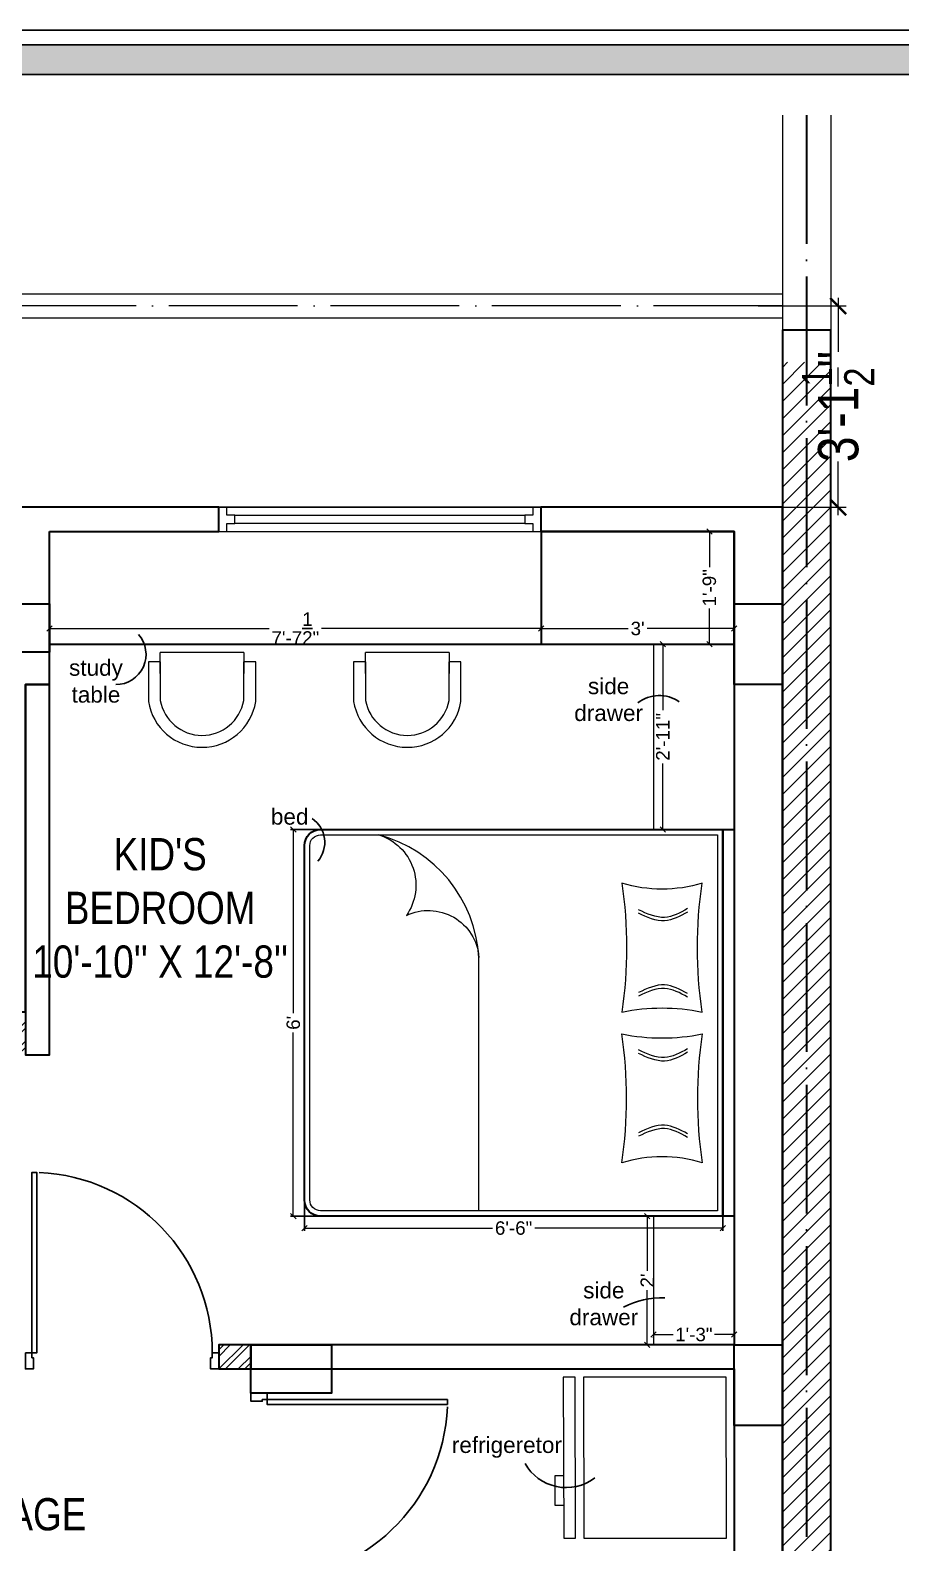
# Model space of a CAD drawing. Header units: millimetres. Extents: x 56222 to 3066687, y -650199 to -121287.
# Drawn here: x 155700.1 to 155862.3, y -179016.7 to -178735 of the extents above; entities that cross this region are included whole.
import ezdxf

# ---------------------------------------------------------------- set-up
doc = ezdxf.new("R2010")
doc.units = ezdxf.units.MM
doc.header["$MEASUREMENT"] = 0
doc.header["$PDMODE"] = 35
doc.linetypes.add('ACAD_ISO04W100', pattern=[30, 24, -3, 0, -3])
doc.layers.get('Defpoints').update_dxf_attribs({"color": 220})
doc.layers.add('AR DOOR', color=40, linetype='Continuous')
doc.layers.add('AR ELE-5', color=134, linetype='Continuous')
for name, color, linetype, lineweight in [('COLUMN', 1, 'Continuous', 30), ('dim05', 1, 'Continuous', 13), ('FIRST FLOOR', 7, 'Continuous', 9), ('FIRST FLOOR ( DIM )', 250, 'Continuous', 9), ('FIRST FLOOR ( DW_RAIL )', 7, 'Continuous', 9), ('FIRST FLOOR ( TEXT )', 7, 'Continuous', 9), ('FIRST FLOOR_( PLine )_', 251, 'Continuous', 30), ('FURNITURE', 32, 'Continuous', 9), ('GROUND FLOOR', 7, 'Continuous', 9), ('GROUND FLOOR  ( HATCH )', 251, 'Continuous', 9), ('GROUND FLOOR  ( PLINE )', 251, 'Continuous', 30), ('Labelling', 1, 'Continuous', 25), ('NAME PLATE', 7, 'Continuous', 25), ('wall', 7, 'Continuous', 30), ('X_PLOT', 1, 'Continuous', 9)]:
    doc.layers.add(name, color=color, linetype=linetype, lineweight=lineweight)
doc.styles.add('Arial', font='arial.ttf')
doc.styles.add('Cn_BT_7½', font='swissc.ttf', dxfattribs={"height": 7.5})
doc.styles.add('KATHA', font='swissc.ttf')
doc.styles.get("Standard").update_dxf_attribs({"font": 'arial.ttf', "height": 6})
doc.styles.add('style4', font='ARIALN.TTF')
doc.dimstyles.new('Cn_BT_7½', dxfattribs={"dimtxt": 9, "dimasz": 3, "dimexe": 1.5, "dimexo": 0, "dimgap": 0.09, "dimtad": 0, "dimdec": 3, "dimzin": 3, "dimdsep": 46, "dimlunit": 4, "dimtxsty": 'Cn_BT_7½', "dimblk": 'ARCHTICK', "dimcen": 0.09, "dimdle": 1.5, "dimclrd": 251, "dimclre": 251, "dimclrt": 14, "dimadec": 0, "dimazin": 0, "dimtfac": 0.75, "dimtdec": 3, "dimtofl": 0, "dimtmove": 0, "dimatfit": 3, "dimfxl": 0, "dimtolj": 1, "dimtzin": 0, "dimlwd": 15, "dimlwe": 15, "dimarcsym": 0})
doc.dimstyles.new('ISO-25', dxfattribs={"dimtxt": 2.5, "dimasz": 1, "dimexe": 0.5, "dimexo": 1, "dimtad": 0, "dimdec": 1, "dimlunit": 4, "dimtxsty": 'Standard', "dimblk": 'OBLIQUE', "dimcen": 2.5, "dimclrd": 1, "dimclre": 1, "dimclrt": 5, "dimadec": 0, "dimazin": 0, "dimtfac": 1, "dimtdec": 1, "dimtmove": 0, "dimatfit": 3, "dimfxl": 1, "dimlwd": -1, "dimarcsym": 0})

# ---------------------------------------------------------------- blocks, each defined once
blk = doc.blocks.new('_ArchTick')
at = {"color": 0, "linetype": 'ByBlock', "const_width": 0.15}
blk.add_lwpolyline([(-0.5, -0.5), (0.5, 0.5)], dxfattribs=at)
blk = doc.blocks.new('*D302')
at = {"layer": 'Defpoints', "color": 0, "transparency": 16777216}
for p in [(155835.72, -178786.35), (155840.22, -178823.85), (155850.61, -178823.85)]:
    blk.add_point(p, dxfattribs=at)
at = {"layer": 'FIRST FLOOR ( DIM )', "color": 251, "lineweight": 15, "transparency": 16777216}
for p, q in [((155835.72, -178786.35), (155852.11, -178786.35)), ((155850.61, -178784.85), (155850.61, -178794.87)), ((155850.61, -178825.35), (155850.61, -178815.32)), ((155840.22, -178823.85), (155852.11, -178823.85))]:
    blk.add_line(p, q, dxfattribs=at)
at = {"layer": 'FIRST FLOOR ( DIM )', "color": 251, "lineweight": 15, "transparency": 16777216, "xscale": 3, "yscale": 3, "zscale": 3}
for p, rotation in [((155850.61, -178786.35), 90), ((155850.61, -178823.85), 270)]:
    blk.add_blockref('_ArchTick', p, dxfattribs=dict(at, rotation=rotation))
at = {"layer": 'FIRST FLOOR ( DIM )', "color": 14, "transparency": 16777216, "insert": (155850.61, -178805.1), "char_height": 7.5, "attachment_point": 5, "rotation": 90, "style": 'Cn_BT_7½'}
blk.add_mtext('\\A1;3\'-1{\\H0.75x;\\S1/2;}"', dxfattribs=at)
blk = doc.blocks.new('*U256')
for points in [[(-1160, 0), (-1120, 0), (-1120, 30), (-1110, 30), (-1110, 100), (-1160, 100)], [(40, 0), (0, 0), (0, 30), (-10, 30), (-10, 100), (40, 100)], [(0, 0), (0, -1120), (-30, -1120), (-30, 0)]]:
    blk.add_lwpolyline(points, close=True)
at = {"layer": 'AR ELE-5', "linetype": 'ByBlock', "ltscale": 15}
blk.add_arc((1.6, 0.7), 1121.6, 180.03474, 267.62699, dxfattribs=at)
blk = doc.blocks.new('LAYOUT FILE')
at = {"layer": 'NAME PLATE', "true_color": 0xd39e00}
h = blk.add_hatch(color=42, dxfattribs=at)
h.paths.add_polyline_path([(3346889.83, -513806.18), (3346889.83, -514260.7), (3347535.56, -514260.7), (3347535.56, -513806.18)])
h.paths.add_polyline_path([(3346894.36, -513810.71), (3347531.03, -513810.71), (3347531.03, -514256.17), (3346894.36, -514256.17)], flags=16)
at = {"layer": 'NAME PLATE', "color": 42, "true_color": 0xd39e00}
for points in [[(3346887.56, -513803.91), (3347537.83, -513803.91), (3347537.83, -514262.96), (3346887.56, -514262.96)], [(3346889.83, -513806.18), (3347535.56, -513806.18), (3347535.56, -514260.7), (3346889.83, -514260.7)], [(3346894.36, -513810.71), (3347531.03, -513810.71), (3347531.03, -514256.17), (3346894.36, -514256.17)]]:
    blk.add_lwpolyline(points, close=True, dxfattribs=at)
blk = doc.blocks.new('_Oblique')
at = {"layer": 'wall', "color": 0, "lineweight": -2}
blk.add_line((-0.5, -0.5), (0.5, 0.5), dxfattribs=at)
blk = doc.blocks.new('*D311')
at = {"layer": 'Defpoints', "color": 0, "transparency": 16777216}
for p in [(155795.28, -178846.44), (155703.72, -178849.35), (155795.28, -178848.47)]:
    blk.add_point(p, dxfattribs=at)
at = {"layer": 'dim05', "color": 1, "linetype": 'Continuous', "lineweight": -2, "transparency": 16777216}
for p, q in [((155703.72, -178848.35), (155703.72, -178845.94)), ((155795.28, -178847.47), (155795.28, -178845.94))]:
    blk.add_line(p, q, dxfattribs=at)
at = {"layer": 'dim05', "color": 1, "linetype": 'Continuous', "transparency": 16777216}
for p, q in [((155703.72, -178846.44), (155744.65, -178846.44)), ((155795.28, -178846.44), (155754.35, -178846.44))]:
    blk.add_line(p, q, dxfattribs=at)
at = {"layer": 'dim05', "color": 1, "transparency": 16777216, "rotation": 180}
blk.add_blockref('_Oblique', (155703.72, -178846.44), dxfattribs=at)
at = {"layer": 'dim05', "color": 1, "transparency": 16777216}
blk.add_blockref('_Oblique', (155795.28, -178846.44), dxfattribs=at)
at = {"layer": 'dim05', "color": 5, "lineweight": 25, "transparency": 16777216, "insert": (155749.5, -178846.44), "char_height": 2.5, "attachment_point": 5, "style": 'Arial'}
blk.add_mtext('7\'-7{\\H1x;\\S1/2;}"', dxfattribs=at)
blk = doc.blocks.new('*D312')
at = {"layer": 'Defpoints', "color": 0, "transparency": 16777216}
for p in [(155826.62, -178828.35), (155827.66, -178828.35), (155826.42, -178849.35)]:
    blk.add_point(p, dxfattribs=at)
at = {"layer": 'dim05', "color": 1, "linetype": 'Continuous', "lineweight": -2, "transparency": 16777216}
for p, q in [((155826.66, -178828.35), (155826.12, -178828.35)), ((155827.42, -178849.35), (155827.12, -178849.35))]:
    blk.add_line(p, q, dxfattribs=at)
at = {"layer": 'dim05', "color": 1, "linetype": 'Continuous', "transparency": 16777216}
for p, q in [((155826.62, -178828.35), (155826.62, -178835.02)), ((155826.62, -178849.35), (155826.62, -178842.68))]:
    blk.add_line(p, q, dxfattribs=at)
at = {"layer": 'dim05', "color": 1, "transparency": 16777216}
for p, rotation in [((155826.62, -178828.35), 90), ((155826.62, -178849.35), 270)]:
    blk.add_blockref('_Oblique', p, dxfattribs=dict(at, rotation=rotation))
at = {"layer": 'dim05', "color": 5, "lineweight": 25, "transparency": 16777216, "insert": (155826.62, -178838.85), "char_height": 2.5, "attachment_point": 5, "rotation": 90, "style": 'Arial'}
blk.add_mtext('1\'-9"', dxfattribs=at)
blk = doc.blocks.new('*D313')
at = {"layer": 'Defpoints', "color": 0, "transparency": 16777216}
for p in [(155816.22, -178849.35), (155816.22, -178883.87), (155817.94, -178883.87)]:
    blk.add_point(p, dxfattribs=at)
at = {"layer": 'dim05', "color": 1, "linetype": 'Continuous', "lineweight": -2, "transparency": 16777216}
for p, q in [((155817.22, -178849.35), (155818.44, -178849.35)), ((155817.22, -178883.87), (155818.44, -178883.87))]:
    blk.add_line(p, q, dxfattribs=at)
at = {"layer": 'dim05', "color": 1, "linetype": 'Continuous', "transparency": 16777216}
for p, q in [((155817.94, -178849.35), (155817.94, -178861.67)), ((155817.94, -178883.87), (155817.94, -178871.55))]:
    blk.add_line(p, q, dxfattribs=at)
at = {"layer": 'dim05', "color": 1, "transparency": 16777216}
for p, rotation in [((155817.94, -178849.35), 90), ((155817.94, -178883.87), 270)]:
    blk.add_blockref('_Oblique', p, dxfattribs=dict(at, rotation=rotation))
at = {"layer": 'dim05', "color": 5, "lineweight": 25, "transparency": 16777216, "insert": (155817.94, -178866.61), "char_height": 2.5, "attachment_point": 5, "rotation": 90, "style": 'Arial'}
blk.add_mtext('2\'-11"', dxfattribs=at)
blk = doc.blocks.new('*D314')
at = {"layer": 'Defpoints', "color": 0, "transparency": 16777216}
for p in [(155816.22, -178955.87), (155815.05, -178979.85), (155816.22, -178979.85)]:
    blk.add_point(p, dxfattribs=at)
at = {"layer": 'dim05', "color": 1, "linetype": 'Continuous', "lineweight": -2, "transparency": 16777216}
for p, q in [((155815.22, -178955.87), (155814.55, -178955.87)), ((155815.22, -178979.85), (155814.55, -178979.85))]:
    blk.add_line(p, q, dxfattribs=at)
at = {"layer": 'dim05', "color": 1, "linetype": 'Continuous', "transparency": 16777216}
for p, q in [((155815.05, -178955.87), (155815.05, -178966.06)), ((155815.05, -178979.85), (155815.05, -178969.66))]:
    blk.add_line(p, q, dxfattribs=at)
at = {"layer": 'dim05', "color": 1, "transparency": 16777216}
for p, rotation in [((155815.05, -178955.87), 90), ((155815.05, -178979.85), 270)]:
    blk.add_blockref('_Oblique', p, dxfattribs=dict(at, rotation=rotation))
at = {"layer": 'dim05', "color": 5, "lineweight": 25, "transparency": 16777216, "insert": (155815.05, -178967.86), "char_height": 2.5, "attachment_point": 5, "rotation": 90, "style": 'Arial'}
blk.add_mtext("2'", dxfattribs=at)
blk = doc.blocks.new('*D315')
at = {"layer": 'Defpoints', "color": 0, "transparency": 16777216}
for p in [(155816.22, -178977.52), (155831.22, -178977.82), (155831.22, -178977.94)]:
    blk.add_point(p, dxfattribs=at)
at = {"layer": 'dim05', "color": 1, "linetype": 'Continuous', "transparency": 16777216}
for p, q in [((155816.22, -178977.94), (155819.89, -178977.94)), ((155831.22, -178977.94), (155827.55, -178977.94))]:
    blk.add_line(p, q, dxfattribs=at)
at = {"layer": 'dim05', "color": 1, "linetype": 'Continuous', "lineweight": -2, "transparency": 16777216}
for p, q in [((155816.22, -178978.52), (155816.22, -178978.44)), ((155831.22, -178978.82), (155831.22, -178978.44))]:
    blk.add_line(p, q, dxfattribs=at)
at = {"layer": 'dim05', "color": 1, "transparency": 16777216, "rotation": 180}
blk.add_blockref('_Oblique', (155816.22, -178977.94), dxfattribs=at)
at = {"layer": 'dim05', "color": 1, "transparency": 16777216}
blk.add_blockref('_Oblique', (155831.22, -178977.94), dxfattribs=at)
at = {"layer": 'dim05', "color": 5, "lineweight": 25, "transparency": 16777216, "insert": (155823.72, -178977.94), "char_height": 2.5, "attachment_point": 5, "style": 'Arial'}
blk.add_mtext('1\'-3"', dxfattribs=at)
blk = doc.blocks.new('*D316')
at = {"layer": 'Defpoints', "color": 0, "transparency": 16777216}
for p in [(155751.19, -178950.93), (155829.12, -178953), (155829.12, -178958.11)]:
    blk.add_point(p, dxfattribs=at)
at = {"layer": 'dim05', "color": 1, "linetype": 'Continuous', "lineweight": -2, "transparency": 16777216}
for p, q in [((155751.19, -178951.93), (155751.19, -178958.61)), ((155829.12, -178954), (155829.12, -178958.61))]:
    blk.add_line(p, q, dxfattribs=at)
at = {"layer": 'dim05', "color": 1, "linetype": 'Continuous', "transparency": 16777216}
for p, q in [((155751.19, -178958.11), (155786.2, -178958.11)), ((155829.12, -178958.11), (155794.11, -178958.11))]:
    blk.add_line(p, q, dxfattribs=at)
at = {"layer": 'dim05', "color": 1, "transparency": 16777216, "rotation": 180}
blk.add_blockref('_Oblique', (155751.19, -178958.11), dxfattribs=at)
at = {"layer": 'dim05', "color": 1, "transparency": 16777216}
blk.add_blockref('_Oblique', (155829.12, -178958.11), dxfattribs=at)
at = {"layer": 'dim05', "color": 5, "lineweight": 25, "transparency": 16777216, "insert": (155790.15, -178958.11), "char_height": 2.5, "attachment_point": 5, "style": 'Arial'}
blk.add_mtext('6\'-6"', dxfattribs=at)
blk = doc.blocks.new('*D317')
at = {"layer": 'Defpoints', "color": 0, "transparency": 16777216}
for p in [(155749.12, -178883.87), (155755.32, -178883.87), (155755.32, -178955.87)]:
    blk.add_point(p, dxfattribs=at)
at = {"layer": 'dim05', "color": 1, "linetype": 'Continuous', "lineweight": -2, "transparency": 16777216}
for p, q in [((155754.32, -178883.87), (155748.62, -178883.87)), ((155754.32, -178955.87), (155748.62, -178955.87))]:
    blk.add_line(p, q, dxfattribs=at)
at = {"layer": 'dim05', "color": 1, "linetype": 'Continuous', "transparency": 16777216}
for p, q in [((155749.12, -178883.87), (155749.12, -178918.09)), ((155749.12, -178955.87), (155749.12, -178921.65))]:
    blk.add_line(p, q, dxfattribs=at)
at = {"layer": 'dim05', "color": 1, "transparency": 16777216}
for p, rotation in [((155749.12, -178883.87), 90), ((155749.12, -178955.87), 270)]:
    blk.add_blockref('_Oblique', p, dxfattribs=dict(at, rotation=rotation))
at = {"layer": 'dim05', "color": 5, "lineweight": 25, "transparency": 16777216, "insert": (155749.12, -178919.87), "char_height": 2.5, "attachment_point": 5, "rotation": 90, "style": 'Arial'}
blk.add_mtext("6'", dxfattribs=at)
blk = doc.blocks.new('*D347')
at = {"layer": 'Defpoints', "color": 0, "transparency": 16777216}
for p in [(155831.22, -178841.83), (155831.22, -178846.44), (155795.28, -178849.35)]:
    blk.add_point(p, dxfattribs=at)
at = {"layer": 'dim05', "color": 1, "linetype": 'Continuous', "lineweight": -2, "transparency": 16777216}
for p, q in [((155831.22, -178842.83), (155831.22, -178846.94)), ((155795.28, -178848.35), (155795.28, -178845.94))]:
    blk.add_line(p, q, dxfattribs=at)
at = {"layer": 'dim05', "color": 1, "linetype": 'Continuous', "transparency": 16777216}
for p, q in [((155795.28, -178846.44), (155811.47, -178846.44)), ((155831.22, -178846.44), (155815.02, -178846.44))]:
    blk.add_line(p, q, dxfattribs=at)
at = {"layer": 'dim05', "color": 1, "transparency": 16777216, "rotation": 180}
blk.add_blockref('_Oblique', (155795.28, -178846.44), dxfattribs=at)
at = {"layer": 'dim05', "color": 1, "transparency": 16777216}
blk.add_blockref('_Oblique', (155831.22, -178846.44), dxfattribs=at)
at = {"layer": 'dim05', "color": 5, "lineweight": 25, "transparency": 16777216, "insert": (155813.25, -178846.44), "char_height": 2.5, "attachment_point": 5, "style": 'Arial'}
blk.add_mtext("3'", dxfattribs=at)

msp = doc.modelspace()

# ---------------------------------------------------------------- hatches: boundary and pattern name
at = {"layer": 'GROUND FLOOR  ( HATCH )'}
h = msp.add_hatch(dxfattribs=at)
h.set_pattern_fill('ANSI31', color=6, scale=18, style=0)
h.set_pattern_definition([(45, (39308.5322, -16521.1726), (-1.590990258, 1.590990258), [])])
h.paths.add_polyline_path([(155849.2181, -178796.847), (155840.2181, -178796.847), (155840.2181, -179140.347), (155849.2181, -179140.347)])
at = {"layer": 'GROUND FLOOR  ( PLINE )', "lineweight": 5}
h = msp.add_hatch(dxfattribs=at)
h.set_pattern_fill('ANSI32', color=3, scale=6.783779)
h.set_pattern_definition([(45, (2469.8037, -8746.2638), (-1.79882093, 1.79882093), []), (45, (2471.003, -8746.2638), (-1.79882093, 1.79882093), [])])
h.paths.add_polyline_path([(155582.2181, -178903.347), (155566.7181, -178903.347), (155566.7181, -178907.847), (155582.2181, -178907.847)])
h.paths.add_polyline_path([(155699.2181, -178925.847), (155694.7181, -178925.847), (155694.7181, -178917.847), (155699.2181, -178917.847)])
h.paths.add_polyline_path([(155735.2181, -178984.347), (155741.2181, -178984.347), (155741.2181, -178979.847), (155735.2181, -178979.847)])
h.paths.add_polyline_path([(155598.7181, -179020.347), (155603.2181, -179020.347), (155603.2181, -179026.347), (155598.7181, -179026.347)])

# ---------------------------------------------------------------- linework, layer by layer
at = {"layer": 'COLUMN'}
for points in [[(155694.7181, -178841.847), (155703.7181, -178841.847), (155703.7181, -178850.847), (155694.7181, -178850.847)], [(155831.2181, -178841.847), (155840.2181, -178841.847), (155840.2181, -178856.847), (155831.2181, -178856.847)], [(155756.2181, -178979.847), (155756.2181, -178988.847), (155741.2181, -178988.847), (155741.2181, -178979.847)], [(155831.2181, -178979.847), (155840.2181, -178979.847), (155840.2181, -178994.847), (155831.2181, -178994.847)]]:
    msp.add_lwpolyline(points, close=True, dxfattribs=at)
at = {"layer": 'FIRST FLOOR'}
for p, q in [((155439.7181, -178823.847), (155840.2181, -178823.847)), ((155735.2181, -178828.347), (155735.2181, -178823.847)), ((155795.2181, -178828.347), (155795.2181, -178823.847)), ((155840.2181, -178823.847), (155840.2181, -179134.347)), ((155703.7181, -178828.347), (155831.2181, -178828.347)), ((155703.7181, -178856.847), (155703.7181, -178828.347)), ((155831.2181, -178828.347), (155831.2181, -178979.847)), ((155735.2181, -178979.847), (155735.2181, -178984.347)), ((155735.2181, -178979.847), (155831.2181, -178979.847)), ((155735.2181, -178984.347), (155831.2181, -178984.347)), ((155831.2181, -178984.347), (155831.2181, -179111.847))]:
    msp.add_line(p, q, dxfattribs=at)
at = {"layer": 'FIRST FLOOR ( DW_RAIL )'}
for points in [[(155435.2181, -178823.847), (155840.2181, -178823.847), (155840.2182, -179134.347), (155831.2181, -179134.347), (155811.4135, -179134.347), (155771.0763, -179134.347), (155745.7181, -179134.347), (155603.2181, -179134.347), (155603.2181, -179180.847), (155435.2181, -179180.847)], [(155795.2181, -178823.847), (155793.7181, -178823.847), (155793.7181, -178825.347), (155792.2181, -178825.347), (155792.2181, -178826.847), (155738.2181, -178826.847), (155738.2181, -178825.347), (155736.7181, -178825.347), (155736.7181, -178823.847), (155735.2181, -178823.847), (155735.2181, -178828.347), (155736.7181, -178828.347), (155736.7181, -178826.847), (155738.2181, -178826.847), (155738.2181, -178825.347), (155792.2181, -178825.347), (155792.2181, -178826.847), (155793.7181, -178826.847), (155793.7181, -178828.347), (155795.2181, -178828.347), (155795.2181, -178823.847), (155735.2181, -178823.847), (155735.2181, -178828.347), (155795.2181, -178828.347)]]:
    msp.add_lwpolyline(points, close=True, dxfattribs=at)
at = {"layer": 'FIRST FLOOR_( PLine )_'}
for points in [[(155703.7181, -178828.347), (155735.2181, -178828.347), (155735.2181, -178823.847), (155627.2181, -178823.847), (155627.2181, -178828.347), (155694.7181, -178828.347), (155694.7181, -178917.847), (155699.2181, -178917.847), (155699.2181, -178856.847), (155703.7181, -178856.847)], [(155840.2181, -178823.847), (155795.2181, -178823.847), (155795.2181, -178828.347), (155831.2181, -178828.347), (155831.2181, -178979.847), (155741.2181, -178979.847), (155741.2181, -178984.347), (155831.2181, -178984.347), (155831.2181, -179111.847), (155805.7181, -179111.847), (155805.7181, -179116.347), (155831.2181, -179116.347), (155831.2181, -179134.347), (155840.2181, -179134.347)]]:
    msp.add_lwpolyline(points, close=True, dxfattribs=at)
at = {"layer": 'FURNITURE', "lineweight": 30}
msp.add_line((155703.7181, -178849.347), (155831.2181, -178849.347), dxfattribs=at)
at = {"layer": 'FURNITURE'}
for p, q in [((155724.3347, -178854.8366, -0.0355), (155724.3347, -178850.929, -0.0355)), ((155739.8855, -178850.929, -0.0355), (155724.3347, -178850.929, -0.0355)), ((155739.8855, -178850.929, -0.0355), (155739.8855, -178854.8366, -0.0355)), ((155762.5677, -178854.8366, -0.0355), (155762.5677, -178850.929, -0.0355)), ((155778.1186, -178850.929, -0.0355), (155762.5677, -178850.929, -0.0355)), ((155778.1186, -178850.929, -0.0355), (155778.1186, -178854.8366, -0.0355)), ((155783.6925, -178954.8712), (155783.6925, -178907.6783))]:
    msp.add_line(p, q, dxfattribs=at)
at = {"layer": 'FURNITURE', "lineweight": 30}
for points in [[(155831.2181, -178828.347), (155795.276, -178828.347), (155795.276, -178849.347), (155831.2181, -178849.347)], [(155703.7181, -178856.847), (155699.2181, -178856.847), (155699.2181, -178925.847), (155703.7181, -178925.847)], [(155829.1192, -178955.8712), (155829.1192, -178883.8712), (155831.2181, -178883.8712), (155831.2181, -178955.8712)]]:
    msp.add_lwpolyline(points, close=True, dxfattribs=at)
at = {"layer": 'FURNITURE'}
for points in [[(155831.2181, -178849.347), (155816.2181, -178849.347), (155816.2181, -178883.8712), (155831.2181, -178883.8712)], [(155831.2181, -178955.8712), (155816.2181, -178955.8712), (155816.2181, -178979.847), (155831.2181, -178979.847)], [(155799.4843, -179015.8458), (155801.6974, -179015.8458), (155801.6116, -178985.847), (155799.3985, -178985.847)], [(155803.2466, -179015.8458), (155829.804, -179015.8458), (155829.7181, -178985.847), (155803.1608, -178985.847)]]:
    msp.add_lwpolyline(points, close=True, dxfattribs=at)
at = {"layer": 'FURNITURE', "elevation": -0.0355, "flags": 128}
for points in [[(155724.3433, -178852.6144), (155722.1187, -178852.6144), (155722.1187, -178859.9965, 0.85361338), (155742.1187, -178860.048), (155742.1187, -178852.6144), (155739.8941, -178852.6144)], [(155724.3433, -178854.8366), (155724.3433, -178852.6144), (155724.3409, -178859.8131, 0.83575836), (155739.8965, -178859.8585), (155739.8965, -178854.8366), (155739.8965, -178852.6144)], [(155762.5764, -178852.6144), (155760.3518, -178852.6144), (155760.3518, -178859.9965, 0.85361338), (155780.3518, -178860.048), (155780.3518, -178852.6144), (155778.1272, -178852.6144)], [(155762.5764, -178854.8366), (155762.5764, -178852.6144), (155762.574, -178859.8131, 0.83575836), (155778.1296, -178859.8585), (155778.1296, -178854.8366), (155778.1296, -178852.6144)]]:
    msp.add_lwpolyline(points, format="xyb", dxfattribs=at)
at = {"layer": 'FURNITURE', "lineweight": 30}
msp.add_lwpolyline([(155751.1885, -178952.8712), (155751.1885, -178886.8712, -0.41421356), (155754.1885, -178883.8712), (155829.1192, -178883.8712), (155829.1192, -178955.8712), (155754.1885, -178955.8712, -0.41421356)], format="xyb", close=True, dxfattribs=at)
at = {"layer": 'FURNITURE'}
for points in [[(155752.1885, -178952.8712), (155752.1885, -178886.8712, -0.41421356), (155754.1885, -178884.8712), (155828.1192, -178884.8712), (155828.1192, -178954.8712), (155754.1885, -178954.8712, -0.41421356)], [(155770.1713, -178899.8822, -0.52796512), (155783.6925, -178907.6783, 0.32347509), (155765.0498, -178884.8712, -0.50874252), (155770.1713, -178899.8822)]]:
    msp.add_lwpolyline(points, format="xyb", close=True, dxfattribs=at)
at = {"layer": 'FURNITURE', "elevation": -0.0053}
for points in [[(155810.2983, -178917.8623, -0.10058607), (155825.2983, -178917.8623, -0.07572579), (155825.2983, -178893.8623, -0.14896716), (155810.2983, -178893.8623, -0.0741156)], [(155810.2983, -178921.9433, 0.10058607), (155825.2983, -178921.9433, 0.07572579), (155825.2983, -178945.9433, 0.14896716), (155810.2983, -178945.9433, 0.0741156)]]:
    msp.add_lwpolyline(points, format="xyb", close=True, dxfattribs=at)
at = {"layer": 'FURNITURE', "flags": 128}
msp.add_lwpolyline([(155799.4414, -179009.7948), (155797.8636, -179009.7948), (155797.8636, -179004.1677), (155799.4414, -179004.1677)], dxfattribs=at)
at = {"layer": 'FURNITURE'}
for points in [[(155822.56, -178898.604, -0.0053), (155821.1429, -178899.376, -0.0053), (155818.1493, -178901.0069, -0.0053), (155815.0326, -178899.5662, -0.0053), (155813.3912, -178898.8075, -0.0053)], [(155822.56, -178899.2488, -0.0053), (155821.1429, -178900.0208, -0.0053), (155818.1493, -178901.6516, -0.0053), (155815.0326, -178900.211, -0.0053), (155813.3912, -178899.4523, -0.0053)], [(155822.56, -178914.4399, -0.0053), (155821.1429, -178913.6679, -0.0053), (155818.1493, -178912.037, -0.0053), (155815.0326, -178913.4777, -0.0053), (155813.3912, -178914.2364, -0.0053)], [(155822.56, -178915.0846, -0.0053), (155821.1429, -178914.3126, -0.0053), (155818.1493, -178912.6818, -0.0053), (155815.0326, -178914.1224, -0.0053), (155813.3912, -178914.8812, -0.0053)], [(155822.56, -178924.7209, -0.0053), (155821.1429, -178925.4929, -0.0053), (155818.1493, -178927.1238, -0.0053), (155815.0326, -178925.6831, -0.0053), (155813.3912, -178924.9244, -0.0053)], [(155822.56, -178925.3657, -0.0053), (155821.1429, -178926.1377, -0.0053), (155818.1493, -178927.7685, -0.0053), (155815.0326, -178926.3279, -0.0053), (155813.3912, -178925.5692, -0.0053)], [(155822.56, -178940.5568, -0.0053), (155821.1429, -178939.7848, -0.0053), (155818.1493, -178938.1539, -0.0053), (155815.0326, -178939.5946, -0.0053), (155813.3912, -178940.3533, -0.0053)], [(155822.56, -178941.2015, -0.0053), (155821.1429, -178940.4295, -0.0053), (155818.1493, -178938.7987, -0.0053), (155815.0326, -178940.2393, -0.0053), (155813.3912, -178940.9981, -0.0053)]]:
    msp.add_open_spline(points, degree=3, knots=[0, 0, 0, 0, 4.57791705, 9.67113696, 9.67113696, 9.67113696, 9.67113696], dxfattribs=at)
at = {"layer": 'GROUND FLOOR'}
for p, q in [((155840.2181, -178750.7981), (155840.2181, -179271.7309)), ((155840.2181, -178750.7981), (155840.2181, -178847.847)), ((155849.2181, -178750.7981), (155849.2181, -179271.7309)), ((155339.9681, -178784.097), (155840.2181, -178784.097)), ((155344.4681, -178788.597), (155840.2181, -178788.597))]:
    msp.add_line(p, q, dxfattribs=at)
at = {"layer": 'GROUND FLOOR', "color": 1, "linetype": 'ACAD_ISO04W100'}
msp.add_line((155844.7181, -178750.7981), (155844.7181, -179134.347), dxfattribs=at)
msp.add_lwpolyline([(155840.2181, -178786.347), (155342.2181, -178786.347), (155342.2181, -179248.847), (155840.2181, -179248.847)], dxfattribs=at)
at = {"layer": 'GROUND FLOOR', "color": 6, "lineweight": 30}
msp.add_lwpolyline([(155849.2181, -178790.847), (155840.2181, -178790.847), (155840.2181, -179134.347), (155849.2181, -179134.347)], close=True, dxfattribs=at)
at = {"layer": 'GROUND FLOOR  ( PLINE )', "color": 3}
msp.add_lwpolyline([(155735.2181, -178984.347), (155741.2181, -178984.347), (155741.2181, -178979.847), (155735.2181, -178979.847)], close=True, dxfattribs=at)
at = {"layer": 'Labelling', "color": 1}
for centre, radius, start, end in [((155716.0644, -178851.2581), 5.618, 269.801807, 41.748066), ((155817.2871, -178865.3114), 6.4069, 54.860345, 128.586664), ((155749.6514, -178886.2671, -0.0704), 5.332, 319.177144, 56.231753), ((155817.5057, -178985.5142), 14.4168, 86.748345, 118.440144), ((155799.9369, -178997.6582), 8.7749, 209.29202, 307.299315)]:
    msp.add_arc(centre, radius, start, end, dxfattribs=at)
at = {"layer": 'X_PLOT', "linetype": 'ACAD_ISO04W100', "lineweight": 30}
msp.add_line((155844.7181, -178750.7981), (155844.7181, -179246.597), dxfattribs=at)

# ---------------------------------------------------------------- block references
at = {"layer": 'AR DOOR', "linetype": 'ByBlock', "lineweight": -2, "extrusion": (0, 0, -1), "xscale": -0.02999999999996949, "yscale": 0.02999999999996949, "zscale": -0.02999999999996949}
for p, rotation in [((-155700.4181, -178981.347), 180), ((-155744.2181, -178990.047), 270)]:
    msp.add_blockref('*U256', p, dxfattribs=dict(at, rotation=rotation))
at = {"layer": 'NAME PLATE', "lineweight": 0, "xscale": 1.209046105522275, "yscale": 1.209046105522275, "zscale": 1.209046105522275}
msp.add_blockref('LAYOUT FILE', (-3891291.6727, 442477.617, 0.1256), dxfattribs=at)

# ---------------------------------------------------------------- texts
at = {"layer": 'FIRST FLOOR ( TEXT )', "char_height": 6, "attachment_point": 5, "style": 'KATHA'}
for s, insert in [("KID'S\\PBEDROOM\\P10'-10'' X 12'-8''", (155724.3186, -178898.5076)), ('3\' 9" WIDE PASSAGE', (155676.6066, -179011.4459))]:
    msp.add_mtext(s, dxfattribs=dict(at, insert=insert))
at = {"layer": 'Labelling', "color": 1, "char_height": 3, "width": 33.454272, "attachment_point": 5, "style": 'style4'}
for s, insert in [('\\A1;{\\fArial|b0|i0|c0|p34;study \\Ptable}', (155712.3593, -178856.2549, -0.0006)), ('\\A1;{\\fArial|b0|i0|c0|p34;side \\Pdrawer}', (155807.8516, -178859.6822, -0.0006)), ('\\A1;\\pxql;{\\fArial|b0|i0|c0|p34;bed}', (155761.6713, -178881.4844, -0.0704)), ('\\A1;{\\fArial|b0|i0|c0|p34;side \\Pdrawer}', (155806.9542, -178972.2162, -0.0006)), ('\\A1;\\pxql;{\\fArial|b0|i0|c0|p34;refrigeretor }', (155795.379, -178998.9403, 0.0078))]:
    msp.add_mtext(s, dxfattribs=dict(at, insert=insert))

# ---------------------------------------------------------------- dimensions: what is measured, and where the dimension line sits
at = {"layer": 'dim05', "color": 27, "lineweight": 25, "true_color": 0x7d5120}
for base, p1, p2, override, picture, middle in [((155826.6249, -178828.347), (155826.4162, -178849.347), (155827.6595, -178828.347), {"dimtxsty": 'Arial'}, '*D312', (155826.6249, -178838.847)), ((155817.9373, -178883.8712), (155816.2181, -178849.347), (155816.2181, -178883.8712), {"dimdec": 0, "dimtxsty": 'Arial'}, '*D313', (155817.9373, -178866.6091)), ((155749.1243, -178883.8712), (155755.3187, -178955.8712), (155755.3187, -178883.8712), {"dimtxsty": 'Arial'}, '*D317', (155749.1243, -178919.8712)), ((155815.0459, -178979.847), (155816.2181, -178955.8712), (155816.2181, -178979.847), {"dimtxsty": 'Arial'}, '*D314', (155815.0459, -178967.8591))]:
    dim = msp.add_linear_dim(base=base, p1=p1, p2=p2, angle=90, dimstyle='ISO-25', override=override, dxfattribs=at)
    dim.commit()
    dim.dimension.update_dxf_attribs({"geometry": picture, "text_midpoint": middle})
for base, p1, p2, picture, middle in [((155795.276, -178846.438), (155703.7181, -178849.347), (155795.276, -178848.4725), '*D311', (155749.497, -178846.438)), ((155831.2181, -178846.438), (155795.276, -178849.347), (155831.2181, -178841.8335), '*D347', (155813.247, -178846.438)), ((155829.1192, -178958.1138), (155751.1885, -178950.929), (155829.1192, -178953.0039), '*D316', (155790.1538, -178958.1138)), ((155831.2181, -178977.9436), (155816.2181, -178977.518), (155831.2181, -178977.8159), '*D315', (155823.7181, -178977.9436))]:
    dim = msp.add_linear_dim(base=base, p1=p1, p2=p2, dimstyle='ISO-25', override={"dimtxsty": 'Arial'}, dxfattribs=at)
    dim.commit()
    dim.dimension.update_dxf_attribs({"geometry": picture, "text_midpoint": middle})
at = {"layer": 'FIRST FLOOR ( DIM )'}
dim = msp.add_linear_dim(base=(155850.6065, -178823.847), p1=(155835.7181, -178786.347), p2=(155840.2181, -178823.847), angle=90, dimstyle='Cn_BT_7½', dxfattribs=at)
dim.commit()
dim.dimension.update_dxf_attribs({"geometry": '*D302', "text_midpoint": (155850.6065, -178805.097)})

doc.saveas('drawing.dxf')
